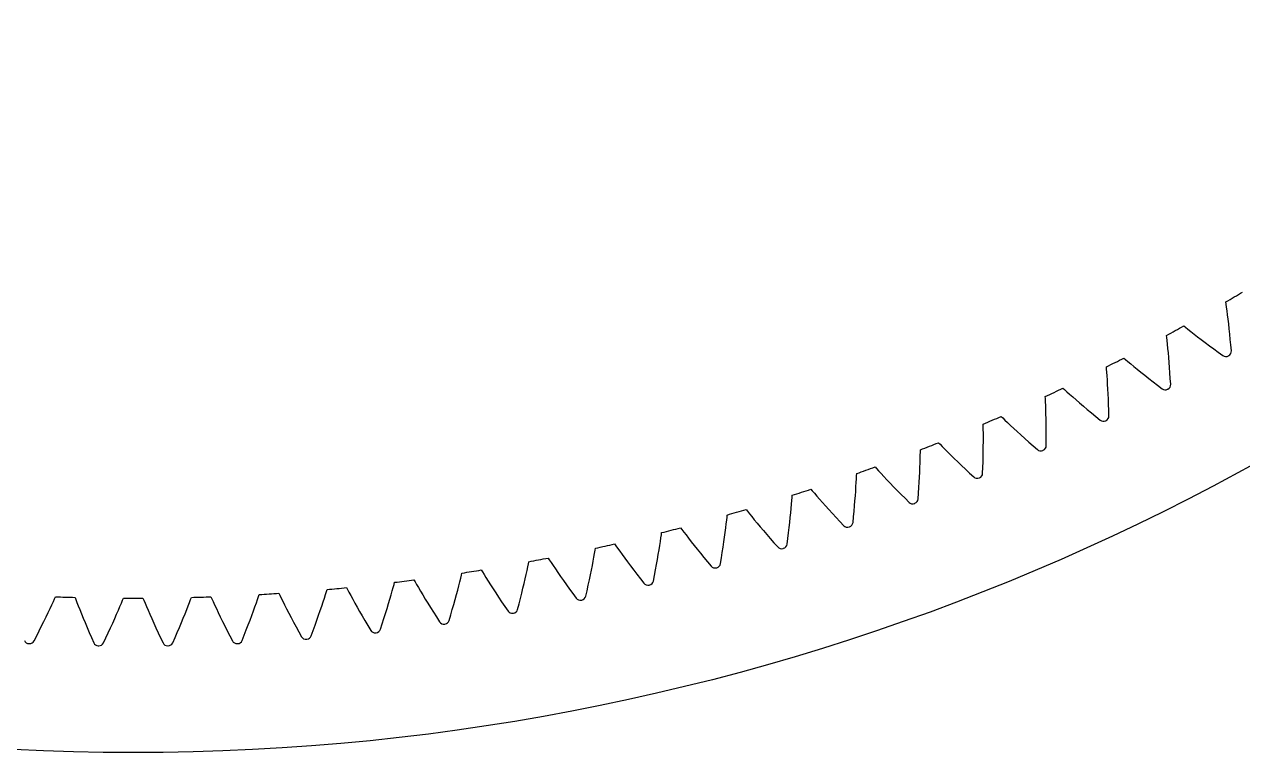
# Model space of a CAD drawing. Header units: millimetres. Extents: x -109 to 109, y -109 to 109.
# Drawn here: x -5.1 to 52.1, y -108.8 to -74.6 of the extents above; entities that cross this region are included whole.
import ezdxf

# ---------------------------------------------------------------- set-up
doc = ezdxf.new("R2010")
doc.units = ezdxf.units.MM

msp = doc.modelspace()

# ---------------------------------------------------------------- linework, layer by layer
at = {"layer": 'outer'}
msp.add_circle((0, 0), 108.759662, dxfattribs=at)
at = {"layer": 'output_ring'}
for p, q in [((51.292, -87.70595), (51.277861, -87.605893)), ((51.312226, -87.852493), (51.292, -87.70595)), ((51.335192, -88.024094), (51.312226, -87.852493)), ((51.359776, -88.214483), (51.335192, -88.024094)), ((51.38531, -88.42034), (51.359776, -88.214483)), ((51.411322, -88.639564), (51.38531, -88.42034)), ((48.51178, -89.273793), (48.500791, -89.173342)), ((49.303519, -88.732038), (49.382445, -88.79514)), ((49.382445, -88.79514), (49.498285, -88.887147)), ((49.498285, -88.887147), (49.634298, -88.994267)), ((49.634298, -88.994267), (49.785659, -89.112343)), ((49.785659, -89.112343), (49.949851, -89.239111)), ((51.437446, -88.87069), (51.411322, -88.639564)), ((51.463386, -89.112632), (51.437446, -88.87069)), ((51.488889, -89.36455), (51.463386, -89.112632)), ((48.527393, -89.420899), (48.51178, -89.273793)), ((48.544958, -89.593136), (48.527393, -89.420899)), ((48.563549, -89.784204), (48.544958, -89.593136)), ((49.949851, -89.239111), (50.125306, -89.373094)), ((50.125306, -89.373094), (50.310947, -89.513234)), ((50.310947, -89.513234), (50.505992, -89.65872)), ((50.505992, -89.65872), (50.709847, -89.808907)), ((51.513734, -89.625771), (51.488889, -89.36455)), ((51.53798, -89.895598), (51.513734, -89.625771)), ((46.49205, -90.236915), (46.568955, -90.302466)), ((46.568955, -90.302466), (46.681847, -90.398065)), ((48.582604, -89.990761), (48.563549, -89.784204)), ((48.601717, -90.210694), (48.582604, -89.990761)), ((48.620569, -90.442527), (48.601717, -90.210694)), ((50.709847, -89.808907), (50.922044, -89.963265)), ((50.922044, -89.963265), (51.141953, -90.121488)), ((45.683684, -90.753533), (45.675856, -90.652787)), ((45.69467, -90.901057), (45.683684, -90.753533)), ((45.706815, -91.073762), (45.69467, -90.901057)), ((46.681847, -90.398065), (46.814429, -90.509404)), ((46.814429, -90.509404), (46.962007, -90.632177)), ((46.962007, -90.632177), (47.122136, -90.764039)), ((47.122136, -90.764039), (47.293295, -90.903468)), ((47.293295, -90.903468), (47.474443, -91.049369)), ((48.638897, -90.685164), (48.620569, -90.442527)), ((48.656474, -90.937759), (48.638897, -90.685164)), ((45.719396, -91.265318), (45.706815, -91.073762)), ((45.731954, -91.472373), (45.719396, -91.265318)), ((45.744149, -91.692797), (45.731954, -91.472373)), ((47.474443, -91.049369), (47.664822, -91.20091)), ((47.664822, -91.20091), (47.863859, -91.357427)), ((47.863859, -91.357427), (48.071102, -91.518373)), ((48.673101, -91.199631), (48.656474, -90.937759)), ((48.68886, -91.470087), (48.673101, -91.199631)), ((42.810505, -92.143711), (42.805845, -92.042768)), ((43.634699, -91.652739), (43.709507, -91.720673)), ((43.709507, -91.720673), (43.819341, -91.819771)), ((43.819341, -91.819771), (43.94836, -91.93522)), ((43.94836, -91.93522), (44.092008, -92.062567)), ((45.75571, -91.925108), (45.744149, -91.692797)), ((45.766407, -92.168201), (45.75571, -91.925108)), ((48.071102, -91.518373), (48.285934, -91.683426)), ((42.816851, -92.291507), (42.810505, -92.143711)), ((42.823566, -92.464508), (42.816851, -92.291507)), ((42.830123, -92.656365), (42.823566, -92.464508)), ((44.092008, -92.062567), (44.247917, -92.199395)), ((44.247917, -92.199395), (44.414612, -92.344131)), ((44.414612, -92.344131), (44.591087, -92.49565)), ((44.591087, -92.49565), (44.776613, -92.653096)), ((45.776041, -92.421223), (45.766407, -92.168201)), ((45.784434, -92.683489), (45.776041, -92.421223)), ((40.734286, -92.978113), (40.806923, -93.048363)), ((40.806923, -93.048363), (40.91359, -93.150863)), ((40.91359, -93.150863), (41.038919, -93.270307)), ((42.836171, -92.863712), (42.830123, -92.656365)), ((42.841436, -93.084411), (42.836171, -92.863712)), ((42.845695, -93.31697), (42.841436, -93.084411)), ((44.776613, -92.653096), (44.970634, -92.815788)), ((44.970634, -92.815788), (45.17272, -92.983164)), ((45.17272, -92.983164), (45.382261, -93.154884)), ((45.79169, -92.954307), (45.784434, -92.683489)), ((39.895077, -93.442954), (39.89359, -93.341915)), ((39.896777, -93.590877), (39.895077, -93.442954)), ((39.898055, -93.764003), (39.896777, -93.590877)), ((39.898583, -93.955972), (39.898055, -93.764003)), ((41.038919, -93.270307), (41.178497, -93.402104)), ((41.178497, -93.402104), (41.33003, -93.543761)), ((41.33003, -93.543761), (41.492097, -93.693661)), ((41.492097, -93.693661), (41.663726, -93.850649)), ((42.848751, -93.560279), (42.845695, -93.31697)), ((42.850432, -93.813479), (42.848751, -93.560279)), ((37.793673, -94.211729), (37.864067, -94.284226)), ((37.864067, -94.284226), (37.967462, -94.390025)), ((39.896445, -94.384161), (39.898114, -94.163406)), ((39.898114, -94.163406), (39.898583, -93.955972)), ((41.663726, -93.850649), (41.844214, -94.013845)), ((41.844214, -94.013845), (42.03303, -94.18255)), ((42.03303, -94.18255), (42.229759, -94.356192)), ((42.849329, -94.346791), (42.850584, -94.075879)), ((42.850584, -94.075879), (42.850432, -93.813479)), ((36.933169, -94.970964), (36.93733, -94.797884)), ((36.93733, -94.797884), (36.940277, -94.64998)), ((36.940277, -94.64998), (36.941964, -94.548944)), ((37.967462, -94.390025), (38.088977, -94.513347)), ((38.088977, -94.513347), (38.224346, -94.649463)), ((38.224346, -94.649463), (38.371356, -94.79581)), ((38.371356, -94.79581), (38.528634, -94.950727)), ((39.882536, -95.113152), (39.888808, -94.860025)), ((39.888808, -94.860025), (39.893396, -94.616739)), ((39.893396, -94.616739), (39.896445, -94.384161)), ((42.229759, -94.356192), (42.433802, -94.534409)), ((34.815762, -95.352369), (34.883845, -95.427041)), ((34.883845, -95.427041), (34.983865, -95.536036)), ((36.91208, -95.590766), (36.920683, -95.370172)), ((36.920683, -95.370172), (36.927667, -95.162855)), ((36.927667, -95.162855), (36.933169, -94.970964)), ((38.528634, -94.950727), (38.695247, -95.113029)), ((38.695247, -95.113029), (38.87052, -95.281813)), ((38.87052, -95.281813), (39.053944, -95.456366)), ((39.053944, -95.456366), (39.245121, -95.636102)), ((39.864681, -95.646166), (39.874445, -95.375427)), ((39.874445, -95.375427), (39.882536, -95.113152)), ((33.931835, -96.084201), (33.94143, -95.911336)), ((33.94143, -95.911336), (33.949021, -95.763599)), ((33.949021, -95.763599), (33.953882, -95.662665)), ((34.983865, -95.536036), (35.101447, -95.663114)), ((35.101447, -95.663114), (35.232474, -95.803415)), ((35.232474, -95.803415), (35.374813, -95.954307)), ((35.374813, -95.954307), (35.527148, -96.114088)), ((36.8895, -96.066155), (36.901727, -95.823134)), ((36.901727, -95.823134), (36.91208, -95.590766)), ((39.245121, -95.636102), (39.443466, -95.820639)), ((31.803492, -96.398908), (31.869196, -96.475682)), ((31.869196, -96.475682), (31.965743, -96.587765)), ((31.965743, -96.587765), (32.079275, -96.718474)), ((33.891288, -96.703034), (33.906815, -96.482819)), ((33.906815, -96.482819), (33.920308, -96.275824)), ((33.920308, -96.275824), (33.931835, -96.084201)), ((35.527148, -96.114088), (35.688581, -96.281543)), ((35.688581, -96.281543), (35.858466, -96.45575)), ((35.858466, -96.45575), (36.036316, -96.635978)), ((36.840692, -96.851151), (36.858955, -96.580852)), ((36.858955, -96.580852), (36.87528, -96.318961)), ((36.87528, -96.318961), (36.8895, -96.066155)), ((30.879473, -97.29378), (30.897014, -97.102614)), ((30.897014, -97.102614), (30.912034, -96.930136)), ((30.912034, -96.930136), (30.924262, -96.782709)), ((30.924262, -96.782709), (30.93229, -96.681978)), ((32.079275, -96.718474), (32.20583, -96.862821)), ((32.20583, -96.862821), (32.34336, -97.018109)), ((32.34336, -97.018109), (32.490601, -97.182597)), ((32.490601, -97.182597), (32.646694, -97.35504)), ((33.831632, -97.429713), (33.853786, -97.177479)), ((33.853786, -97.177479), (33.873641, -96.934962)), ((33.873641, -96.934962), (33.891288, -96.703034)), ((36.036316, -96.635978), (36.221753, -96.82163)), ((36.221753, -96.82163), (36.414204, -97.012307)), ((27.852132, -97.853277), (27.868984, -97.706308)), ((27.868984, -97.706308), (27.880173, -97.605878)), ((28.759836, -97.350313), (28.823096, -97.429113)), ((28.823096, -97.429113), (28.916075, -97.544173)), ((28.916075, -97.544173), (29.025445, -97.678383)), ((29.025445, -97.678383), (29.147404, -97.826634)), ((30.812126, -97.951127), (30.837049, -97.719868)), ((30.837049, -97.719868), (30.859486, -97.50025)), ((30.859486, -97.50025), (30.879473, -97.29378)), ((32.646694, -97.35504), (32.811024, -97.534497)), ((32.811024, -97.534497), (32.983125, -97.720223)), ((32.983125, -97.720223), (33.162639, -97.911607)), ((33.780345, -97.960555), (33.807089, -97.690963)), ((33.807089, -97.690963), (33.831632, -97.429713)), ((25.687798, -98.205644), (25.748551, -98.286392)), ((25.748551, -98.286392), (25.83787, -98.404317)), ((27.781702, -98.421459), (27.808165, -98.215719)), ((27.808165, -98.215719), (27.831701, -98.025198)), ((27.831701, -98.025198), (27.852132, -97.853277)), ((29.147404, -97.826634), (29.279988, -97.986166)), ((29.279988, -97.986166), (29.42199, -98.155197)), ((29.42199, -98.155197), (29.57259, -98.332458)), ((29.57259, -98.332458), (29.731201, -98.516989)), ((30.754597, -98.444315), (30.784663, -98.192901)), ((30.784663, -98.192901), (30.812126, -97.951127)), ((33.162639, -97.911607), (33.349006, -98.108235)), ((24.709413, -99.040731), (24.738922, -98.851043)), ((24.738922, -98.851043), (24.764743, -98.679849)), ((24.764743, -98.679849), (24.786203, -98.533481)), ((24.786203, -98.533481), (24.800541, -98.433453)), ((25.83787, -98.404317), (25.942971, -98.541896)), ((25.942971, -98.541896), (26.060213, -98.693905)), ((26.060213, -98.693905), (26.187721, -98.857523)), ((26.187721, -98.857523), (26.324342, -99.030931)), ((27.685159, -99.111419), (27.720203, -98.870626)), ((27.720203, -98.870626), (27.752377, -98.640264)), ((27.752377, -98.640264), (27.781702, -98.421459)), ((29.731201, -98.516989), (29.897383, -98.708028)), ((29.897383, -98.708028), (30.070798, -98.904958)), ((30.070798, -98.904958), (30.250896, -99.107342)), ((30.686661, -98.973283), (30.72186, -98.704665)), ((30.72186, -98.704665), (30.754597, -98.444315)), ((21.621728, -99.579335), (21.652914, -99.409036)), ((21.652914, -99.409036), (21.678961, -99.263415)), ((21.678961, -99.263415), (21.696434, -99.163886)), ((22.590409, -98.964059), (22.648596, -99.046676)), ((22.648596, -99.046676), (22.734167, -99.167347)), ((22.734167, -99.167347), (22.834894, -99.30816)), ((22.834894, -99.30816), (22.947303, -99.463776)), ((22.947303, -99.463776), (23.069609, -99.631319)), ((24.600923, -99.692552), (24.640318, -99.463315)), ((24.640318, -99.463315), (24.6765, -99.245538)), ((24.6765, -99.245538), (24.709413, -99.040731)), ((26.324342, -99.030931), (26.4693, -99.212835)), ((26.4693, -99.212835), (26.622037, -99.402256)), ((26.622037, -99.402256), (26.782137, -99.598422)), ((27.606312, -99.620957), (27.647211, -99.361764)), ((27.647211, -99.361764), (27.685159, -99.111419)), ((18.483197, -100.209353), (18.519716, -100.040118)), ((18.519716, -100.040118), (18.550325, -99.895387)), ((18.550325, -99.895387), (18.570915, -99.796456)), ((19.470726, -99.624808), (19.526289, -99.709212)), ((19.526289, -99.709212), (19.608027, -99.832511)), ((19.608027, -99.832511), (19.704282, -99.976419)), ((19.704282, -99.976419), (19.811747, -100.135489)), ((21.503941, -100.188207), (21.546946, -99.971674)), ((21.546946, -99.971674), (21.586275, -99.768002)), ((21.586275, -99.768002), (21.621728, -99.579335)), ((23.069609, -99.631319), (23.200716, -99.808932)), ((23.200716, -99.808932), (23.339889, -99.9953)), ((23.339889, -99.9953), (23.4866, -100.189425)), ((24.51254, -100.181155), (24.558333, -99.932125)), ((24.558333, -99.932125), (24.600923, -99.692552)), ((26.782137, -99.598422), (26.94928, -99.800701)), ((26.94928, -99.800701), (27.122932, -100.008642)), ((27.562693, -99.888337), (27.606312, -99.620957)), ((15.326425, -100.740477), (15.368242, -100.572472)), ((15.368242, -100.572472), (15.403382, -100.428774)), ((15.403382, -100.428774), (15.427069, -100.330539)), ((16.331827, -100.18724), (16.384711, -100.273347)), ((16.384711, -100.273347), (16.462537, -100.399153)), ((16.462537, -100.399153), (16.554223, -100.546013)), ((16.554223, -100.546013), (16.65664, -100.70838)), ((18.346342, -100.814225), (18.396128, -100.59915)), ((18.396128, -100.59915), (18.441835, -100.396814)), ((18.441835, -100.396814), (18.483197, -100.209353)), ((19.811747, -100.135489), (19.92873, -100.306791)), ((19.92873, -100.306791), (20.054194, -100.488435)), ((20.054194, -100.488435), (20.187444, -100.679082)), ((21.407271, -100.65421), (21.457365, -100.416094)), ((21.457365, -100.416094), (21.503941, -100.188207)), ((23.4866, -100.189425), (23.640459, -100.390523)), ((23.640459, -100.390523), (23.801166, -100.597952)), ((23.801166, -100.597952), (23.968201, -100.811246)), ((24.411524, -100.704814), (24.46352, -100.438935)), ((24.46352, -100.438935), (24.51254, -100.181155)), ((9.022918, -101.338995), (9.067012, -101.197787)), ((9.067012, -101.197787), (9.096821, -101.101233)), ((10.008791, -101.015027), (10.056164, -101.104285)), ((10.056164, -101.104285), (10.125937, -101.23473)), ((12.101476, -101.356676), (12.154527, -101.172182)), ((12.154527, -101.172182), (12.201601, -101.005574)), ((12.201601, -101.005574), (12.241237, -100.86305)), ((12.241237, -100.86305), (12.267998, -100.765608)), ((13.176811, -100.650798), (13.226965, -100.738524)), ((13.226965, -100.738524), (13.3008, -100.866713)), ((13.3008, -100.866713), (13.387828, -101.01638)), ((13.387828, -101.01638), (13.485094, -101.181885)), ((13.485094, -101.181885), (13.59109, -101.360193)), ((15.170638, -101.340752), (15.227155, -101.127347)), ((15.227155, -101.127347), (15.279195, -100.926546)), ((15.279195, -100.926546), (15.326425, -100.740477)), ((16.65664, -100.70838), (16.768184, -100.883272)), ((16.768184, -100.883272), (16.88788, -101.068767)), ((16.88788, -101.068767), (17.015076, -101.263506)), ((18.235083, -101.276962), (18.292632, -101.040537)), ((18.292632, -101.040537), (18.346342, -100.814225)), ((20.187444, -100.679082), (20.327985, -100.87772)), ((20.327985, -100.87772), (20.475452, -101.083551)), ((20.475452, -101.083551), (20.629564, -101.295926)), ((21.236264, -101.421906), (21.296586, -101.157792)), ((21.296586, -101.157792), (21.353679, -100.901679)), ((21.353679, -100.901679), (21.407271, -100.65421)), ((-3.821932, -101.827972), (-3.749374, -101.670779)), ((-3.749374, -101.670779), (-3.68793, -101.53621)), ((-3.68793, -101.53621), (-3.646255, -101.444154)), ((-2.730671, -101.472927), (-2.694858, -101.567419)), ((-2.694858, -101.567419), (-2.641985, -101.70558)), ((-2.641985, -101.70558), (-2.579441, -101.867019)), ((-0.621552, -101.897776), (-0.553968, -101.738381)), ((-0.553968, -101.738381), (-0.496781, -101.601949)), ((-0.496781, -101.601949), (-0.458018, -101.508629)), ((0.458018, -101.508629), (0.496781, -101.601949)), ((0.496781, -101.601949), (0.553968, -101.738381)), ((0.553968, -101.738381), (0.621552, -101.897776)), ((2.579441, -101.867019), (2.641985, -101.70558)), ((2.641985, -101.70558), (2.694858, -101.567419)), ((2.694858, -101.567419), (2.730671, -101.472927)), ((3.646255, -101.444154), (3.68793, -101.53621)), ((3.68793, -101.53621), (3.749374, -101.670779)), ((3.749374, -101.670779), (3.821932, -101.827972)), ((5.713359, -101.91653), (5.777889, -101.735731)), ((5.777889, -101.735731), (5.835331, -101.572407)), ((5.835331, -101.572407), (5.883838, -101.432654)), ((5.883838, -101.432654), (5.916665, -101.337084)), ((6.830894, -101.279566), (6.87544, -101.370268)), ((6.87544, -101.370268), (6.94108, -101.50284)), ((6.94108, -101.50284), (7.01854, -101.657676)), ((7.01854, -101.657676), (7.105221, -101.828961)), ((8.847269, -101.883916), (8.911815, -101.686779)), ((8.911815, -101.686779), (8.970635, -101.504043)), ((8.970635, -101.504043), (9.022918, -101.338995)), ((10.125937, -101.23473), (10.208221, -101.387057)), ((10.208221, -101.387057), (10.30024, -101.555534)), ((10.30024, -101.555534), (10.400583, -101.737085)), ((10.400583, -101.737085), (10.508395, -101.92973)), ((11.912147, -101.98976), (11.979962, -101.767267)), ((11.979962, -101.767267), (12.043154, -101.555743)), ((12.043154, -101.555743), (12.101476, -101.356676)), ((13.59109, -101.360193), (13.7049, -101.549357)), ((13.7049, -101.549357), (13.825916, -101.747995)), ((13.825916, -101.747995), (13.953708, -101.955065)), ((15.044899, -101.799766), (15.109845, -101.565265)), ((15.109845, -101.565265), (15.170638, -101.340752)), ((17.015076, -101.263506), (17.149309, -101.46646)), ((17.149309, -101.46646), (17.290237, -101.676822)), ((17.290237, -101.676822), (17.437602, -101.893933)), ((18.108634, -101.776819), (18.173744, -101.522625)), ((18.173744, -101.522625), (18.235083, -101.276962)), ((20.629564, -101.295926), (20.789817, -101.514361)), ((-4.087439, -102.388423), (-3.991935, -102.189388)), ((-3.991935, -102.189388), (-3.90319, -102.001895)), ((-3.90319, -102.001895), (-3.821932, -101.827972)), ((-2.579441, -101.867019), (-2.509264, -102.045701)), ((-2.509264, -102.045701), (-2.432467, -102.238396)), ((-2.432467, -102.238396), (-2.349649, -102.443035)), ((-0.869324, -102.46629), (-0.780119, -102.264353)), ((-0.780119, -102.264353), (-0.697307, -102.074166)), ((-0.697307, -102.074166), (-0.621552, -101.897776)), ((0.621552, -101.897776), (0.697307, -102.074166)), ((0.697307, -102.074166), (0.780119, -102.264353)), ((0.780119, -102.264353), (0.869324, -102.46629)), ((2.349649, -102.443035), (2.432467, -102.238396)), ((2.432467, -102.238396), (2.509264, -102.045701)), ((2.509264, -102.045701), (2.579441, -101.867019)), ((3.821932, -101.827972), (3.90319, -102.001895)), ((3.90319, -102.001895), (3.991935, -102.189388)), ((3.991935, -102.189388), (4.087439, -102.388423)), ((5.484652, -102.536476), (5.566303, -102.318681)), ((5.566303, -102.318681), (5.642652, -102.111542)), ((5.642652, -102.111542), (5.713359, -101.91653)), ((7.105221, -101.828961), (7.199812, -102.013574)), ((7.199812, -102.013574), (7.30152, -102.20951)), ((7.30152, -102.20951), (7.409825, -102.415355)), ((8.623151, -102.543564), (8.702694, -102.313604)), ((8.702694, -102.313604), (8.777464, -102.093351)), ((8.777464, -102.093351), (8.847269, -101.883916)), ((10.508395, -101.92973), (10.623112, -102.132071)), ((10.623112, -102.132071), (10.744337, -102.343053)), ((10.744337, -102.343053), (10.871778, -102.561849)), ((11.763224, -102.463432), (11.839867, -102.222106)), ((11.839867, -102.222106), (11.912147, -101.98976)), ((13.953708, -101.955065), (14.087959, -102.16975)), ((14.087959, -102.16975), (14.228432, -102.391383)), ((14.826025, -102.555209), (14.902812, -102.295404)), ((14.902812, -102.295404), (14.975873, -102.043381)), ((14.975873, -102.043381), (15.044899, -101.799766)), ((17.437602, -101.893933), (17.590915, -102.117294)), ((18.040046, -102.038908), (18.108634, -101.776819)), ((-4.410414, -103.042111), (-4.296962, -102.815745)), ((-4.296962, -102.815745), (-4.189224, -102.597567)), ((-4.189224, -102.597567), (-4.087439, -102.388423)), ((-2.349649, -102.443035), (-2.261197, -102.658158)), ((-2.261197, -102.658158), (-2.167371, -102.88267)), ((-2.167371, -102.88267), (-2.068357, -103.115713)), ((-1.171606, -103.1298), (-1.065321, -102.899983)), ((-1.065321, -102.899983), (-0.96449, -102.678528)), ((-0.96449, -102.678528), (-0.869324, -102.46629)), ((0.869324, -102.46629), (0.96449, -102.678528)), ((0.96449, -102.678528), (1.065321, -102.899983)), ((1.065321, -102.899983), (1.171606, -103.1298)), ((2.068357, -103.115713), (2.167371, -102.88267)), ((2.167371, -102.88267), (2.261197, -102.658158)), ((2.261197, -102.658158), (2.349649, -102.443035)), ((4.087439, -102.388423), (4.189224, -102.597567)), ((4.189224, -102.597567), (4.296962, -102.815745)), ((4.296962, -102.815745), (4.410414, -103.042111)), ((5.306279, -102.999863), (5.397925, -102.763825)), ((5.397925, -102.763825), (5.484652, -102.536476)), ((7.409825, -102.415355), (7.524362, -102.630041)), ((7.524362, -102.630041), (7.644868, -102.852732)), ((7.644868, -102.852732), (7.771147, -103.082747)), ((8.450223, -103.029303), (8.538965, -102.782365)), ((8.538965, -102.782365), (8.623151, -102.543564)), ((10.871778, -102.561849), (11.00522, -102.787785)), ((11.00522, -102.787785), (11.144205, -103.020331)), ((11.597372, -102.970301), (11.682282, -102.713036)), ((11.682282, -102.713036), (11.763224, -102.463432)), ((14.228432, -102.391383), (14.374653, -102.619449)), ((-4.653515, -103.516795), (-4.529405, -103.27598)), ((-4.529405, -103.27598), (-4.410414, -103.042111)), ((-2.068357, -103.115713), (-1.964285, -103.356592)), ((-1.964285, -103.356592), (-1.855541, -103.604725)), ((-1.399677, -103.611886), (-1.283194, -103.367291)), ((-1.283194, -103.367291), (-1.171606, -103.1298)), ((1.171606, -103.1298), (1.283194, -103.367291)), ((1.283194, -103.367291), (1.399677, -103.611886)), ((1.855541, -103.604725), (1.964285, -103.356592)), ((1.964285, -103.356592), (2.068357, -103.115713)), ((4.410414, -103.042111), (4.529405, -103.27598)), ((4.529405, -103.27598), (4.653515, -103.516795)), ((5.108929, -103.495318), (5.209824, -103.243892)), ((5.209824, -103.243892), (5.306279, -102.999863)), ((7.771147, -103.082747), (7.90276, -103.319545)), ((8.357274, -103.283774), (8.450223, -103.029303))]:
    msp.add_line(p, q, dxfattribs=at)
for centre, radius, start, end in [((0, 0), 101.509662, 300.341477, 300.858523), ((0, 0), 101.509662, 298.541477, 299.058523), ((0, 0), 101.509662, 296.741477, 297.258523), ((51.280641, -89.925616), 0.24, 234.699608, 299.694219), ((0, 0), 103.759662, 299.694219, 299.705781), ((51.298787, -89.915265), 0.24, 299.705781, 4.700392), ((48.449167, -91.482231), 0.24, 297.905781, 2.900392), ((0, 0), 101.509662, 294.941477, 295.458523), ((48.430705, -91.492007), 0.24, 232.899608, 297.894219), ((0, 0), 103.759662, 297.894219, 297.905781), ((0, 0), 101.509662, 293.141477, 293.658523), ((45.532974, -92.968106), 0.24, 231.099608, 296.094219), ((0, 0), 103.759662, 296.094219, 296.105781), ((45.551734, -92.958916), 0.24, 296.105781, 1.100392), ((0, 0), 101.509662, 291.341477, 291.858523), ((42.590307, -94.352457), 0.24, 229.299608, 294.294219), ((0, 0), 103.759662, 294.294219, 294.305781), ((42.609347, -94.343861), 0.24, 294.305781, 359.300392), ((0, 0), 101.509662, 289.541477, 290.058523), ((39.605609, -95.643694), 0.24, 227.499608, 292.494219), ((0, 0), 103.759662, 292.494219, 292.505781), ((39.62491, -95.635699), 0.24, 292.505781, 357.500392), ((0, 0), 101.509662, 287.741477, 288.258523), ((36.581825, -96.840542), 0.24, 225.699608, 290.694219), ((0, 0), 103.759662, 290.694219, 290.705781), ((36.601367, -96.833157), 0.24, 290.705781, 355.700392), ((0, 0), 101.509662, 285.941477, 286.458523), ((0, 0), 101.509662, 284.141477, 284.658523), ((33.521939, -97.94182), 0.24, 223.899608, 288.894219), ((0, 0), 103.759662, 288.894219, 288.905781), ((33.541704, -97.935053), 0.24, 288.905781, 353.900392), ((0, 0), 101.509662, 282.341477, 282.858523), ((30.428971, -98.946441), 0.24, 222.099608, 287.094219), ((0, 0), 103.759662, 287.094219, 287.105781), ((30.448939, -98.940298), 0.24, 287.105781, 352.100392), ((0, 0), 101.509662, 280.541477, 281.058523), ((27.305974, -99.853414), 0.24, 220.299608, 285.294219), ((27.326124, -99.847901), 0.24, 285.305781, 350.300392), ((0, 0), 101.509662, 278.741477, 279.258523), ((0, 0), 103.759662, 285.294219, 285.305781), ((0, 0), 101.509662, 275.141477, 275.658523), ((0, 0), 101.509662, 276.941477, 277.458523), ((24.156028, -100.661844), 0.24, 218.499608, 283.494219), ((0, 0), 103.759662, 283.494219, 283.505781), ((24.176342, -100.656967), 0.24, 283.505781, 348.500392), ((0, 0), 101.509662, 267.941477, 268.458523), ((0, 0), 101.509662, 269.741477, 270.258523), ((0, 0), 101.509662, 271.541477, 272.058523), ((0, 0), 101.509662, 273.341477, 273.858523), ((20.982244, -101.370932), 0.24, 216.699608, 281.694219), ((0, 0), 103.759662, 281.694219, 281.705781), ((21.002701, -101.366696), 0.24, 281.705781, 346.700392), ((17.787752, -101.97998), 0.24, 214.899608, 279.894219), ((0, 0), 103.759662, 279.894219, 279.905781), ((17.808332, -101.976388), 0.24, 279.905781, 344.900392), ((14.575707, -102.488386), 0.24, 213.099608, 278.094219), ((0, 0), 103.759662, 278.094219, 278.105781), ((14.596389, -102.485442), 0.24, 278.105781, 343.100392), ((8.111646, -103.201365), 0.24, 209.499608, 274.494219), ((0, 0), 103.759662, 274.494219, 274.505781), ((8.132472, -103.199726), 0.24, 274.505781, 339.500392), ((11.349276, -102.895648), 0.24, 211.299608, 276.294219), ((0, 0), 103.759662, 276.294219, 276.305781), ((11.370041, -102.893356), 0.24, 276.305781, 341.300392), ((-4.886878, -103.40425), 0.24, 202.299608, 267.294219), ((0, 0), 103.759662, 267.294219, 267.305781), ((-4.86601, -103.405234), 0.24, 267.305781, 332.300392), ((-1.63646, -103.506727), 0.24, 204.099608, 269.094219), ((0, 0), 103.759662, 269.094219, 269.105781), ((-1.615572, -103.507055), 0.24, 269.105781, 334.100392), ((1.615572, -103.507055), 0.24, 205.899608, 270.894219), ((0, 0), 103.759662, 270.894219, 270.905781), ((1.63646, -103.506727), 0.24, 270.905781, 335.900392), ((4.86601, -103.405234), 0.24, 207.699608, 272.694219), ((0, 0), 103.759662, 272.694219, 272.705781), ((4.886878, -103.40425), 0.24, 272.705781, 337.700392)]:
    msp.add_arc(centre, radius, start, end, dxfattribs=at)

doc.saveas('drawing.dxf')
